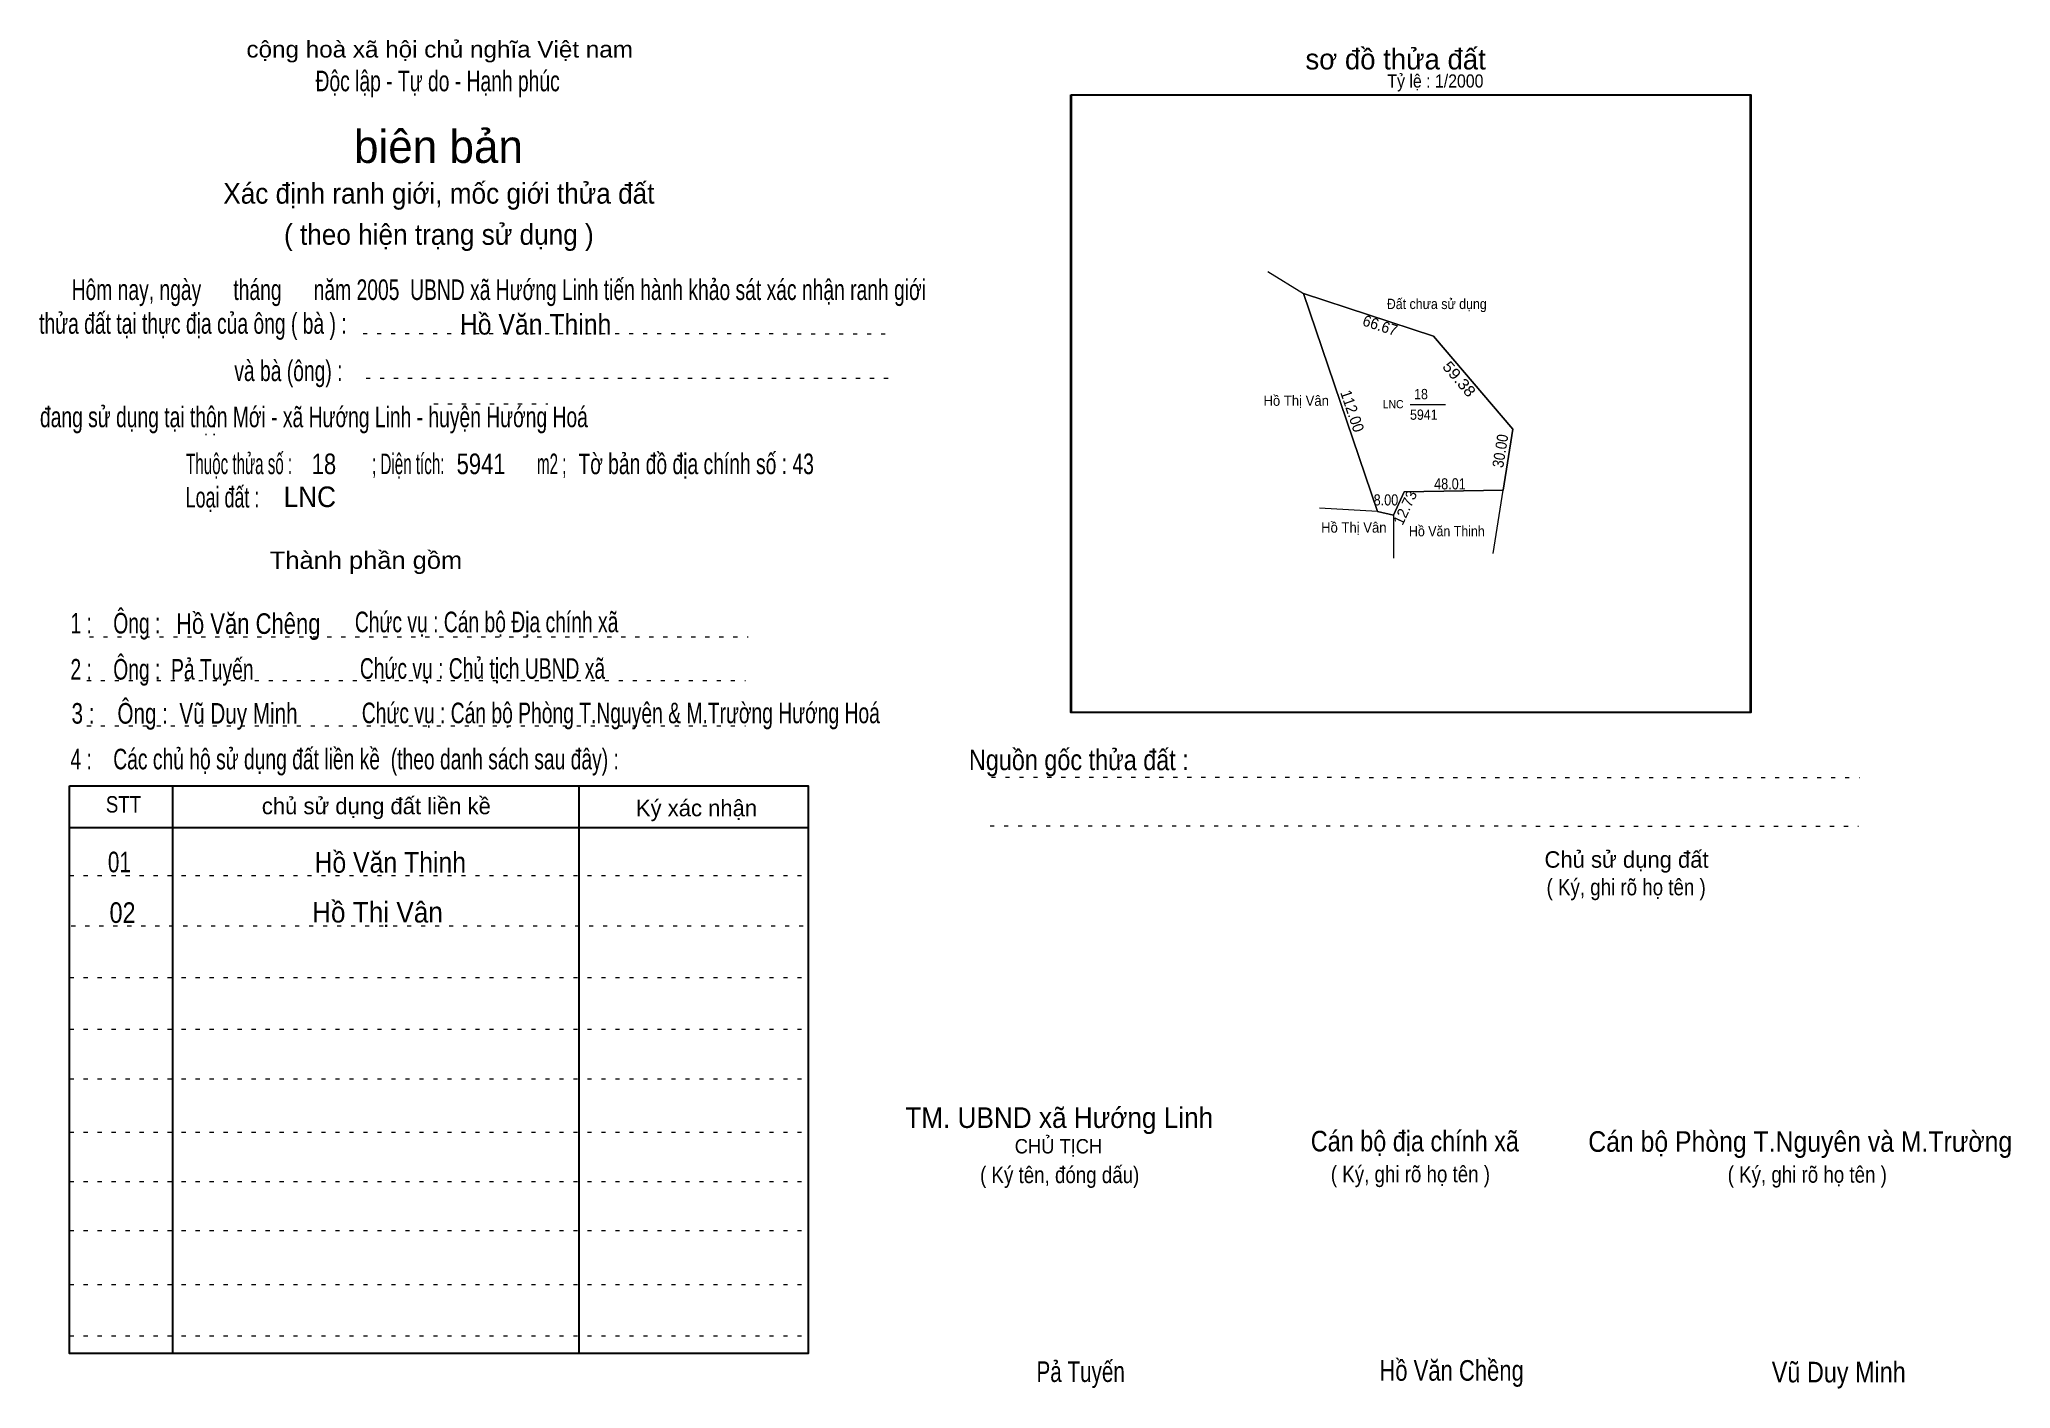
# Model space of a CAD drawing. Header units: centimetres. Extents: x -1.5 to 46.4, y -3.9 to 28.9.
import ezdxf
from ezdxf.enums import TextEntityAlignment as Align

# ---------------------------------------------------------------- set-up
doc = ezdxf.new("R2010")
doc.units = ezdxf.units.CM
doc.header["$LTSCALE"] = 0.2
doc.linetypes.add('DOTTED', pattern=[1.5, 0.3, -1.2])
for name, color, linetype in [('1', 7, 'Continuous'), ('16', 7, 'Continuous'), ('34', 7, 'Continuous'), ('51', 7, 'Continuous')]:
    doc.layers.add(name, color=color, linetype=linetype)
for name, color, linetype, lineweight in [('15', 7, 'Continuous', 13), ('2', 7, 'Continuous', 25), ('22', 7, 'Continuous', 13), ('5', 7, 'DOTTED', 13)]:
    doc.layers.add(name, color=color, linetype=linetype, lineweight=lineweight)

msp = doc.modelspace()

# ---------------------------------------------------------------- linework, layer by layer
at = {"layer": '15'}
msp.add_line((31.8, 20), (32.66, 20), dxfattribs=at)
at = {"layer": '2'}
msp.add_lwpolyline([(23.56, 27.52), (40.06, 27.52), (40.06, 12.52), (23.56, 12.52)], close=True, dxfattribs=at)
at = {"layer": '22'}
for p, q in [((28.35, 23.23), (29.21, 22.7)), ((31.01, 17.4), (29.21, 22.7)), ((33.82, 16.38), (34.06, 17.92)), ((31.4, 17.31), (31.4, 16.27))]:
    msp.add_line(p, q, dxfattribs=at)
msp.add_lwpolyline([(34.06, 17.92), (34.3, 19.4), (32.37, 21.66), (29.21, 22.7), (31.01, 17.4), (31.4, 17.31), (31.66, 17.88)], close=True, dxfattribs=at)
for points in [[(29.21, 22.7), (32.37, 21.66), (34.3, 19.4), (34.06, 17.92)], [(34.06, 17.92), (31.66, 17.88), (31.4, 17.31)], [(31.4, 17.31), (31.01, 17.4), (29.6, 17.48)]]:
    msp.add_lwpolyline(points, dxfattribs=at)
at = {"layer": '5'}
for p, q in [((6.37, 21.73), (19.21, 21.72)), ((6.44, 20.64), (19.25, 20.64)), ((8.09, 20.02), (10.86, 20.02)), ((-0.28, 14.36), (15.72, 14.36)), ((-0.34, 13.3), (15.66, 13.3)), ((-0.34, 12.2), (15.66, 12.2)), ((21.63, 10.95), (42.72, 10.94)), ((21.6, 9.77), (42.69, 9.76)), ((-0.76, 8.56), (17.18, 8.56)), ((-0.72, 7.34), (17.22, 7.34)), ((-0.76, 6.08), (17.18, 6.08)), ((-0.76, 4.83), (17.18, 4.83)), ((-0.76, 3.62), (17.18, 3.62)), ((-0.76, 2.33), (17.18, 2.33)), ((-0.76, 1.13), (17.18, 1.13)), ((-0.76, -0.06), (17.18, -0.06)), ((-0.76, -1.37), (17.18, -1.37)), ((-0.76, -2.62), (17.18, -2.62))]:
    msp.add_line(p, q, dxfattribs=at)
at = {"layer": '5', "linetype": 'Continuous', "lineweight": 25}
for p, q in [((1.74, 10.74), (1.74, -3.05)), ((11.61, 10.74), (11.61, -3.05)), ((-0.76, 9.73), (17.18, 9.73))]:
    msp.add_line(p, q, dxfattribs=at)
for points in [[(23.58, 27.52), (40.08, 27.52), (40.08, 12.52), (23.58, 12.52)], [(-0.76, 10.74), (17.18, 10.74), (17.18, -3.05), (-0.76, -3.05)]]:
    msp.add_lwpolyline(points, close=True, dxfattribs=at)

# ---------------------------------------------------------------- texts
at = {"layer": '1'}
for s, width, p in [('01', 0.75, (0.17, 8.64)), ('02', 0.85, (0.21, 7.41))]:
    msp.add_text(s, height=0.5, dxfattribs=dict(at, width=width)).set_placement(p)
at = {"layer": '15', "width": 0.9}
for s, p in [('18', (31.9, 20.13)), ('5941', (31.8, 19.63))]:
    msp.add_text(s, height=0.25, dxfattribs=at).set_placement(p)
at = {"layer": '16'}
for s, width, p in [('Đất chưa sử dụng', 0.9, (32.45, 22.32)), ('Hồ Thị Vân', 0.95, (29.035, 19.97)), ('Hồ Thị Vân', 0.95, (30.435, 16.89)), ('Hồ Văn Thinh', 0.9, (32.695, 16.8))]:
    msp.add_text(s, height=0.25, dxfattribs=dict(at, width=width)).set_placement(p, align=Align.CENTER)
for s, width, p in [('Hồ Văn Thinh', 0.9, (8.72, 21.7)), ('Hồ Văn Thinh', 0.9, (5.19, 8.63)), ('Hồ Thị Vân', 0.95, (5.13, 7.42))]:
    msp.add_text(s, height=0.5, dxfattribs=dict(at, width=width)).set_placement(p)
at = {"layer": '22', "width": 0.95}
msp.add_text('LNC', height=0.2, dxfattribs=at).set_placement((31.39, 19.91), align=Align.CENTER)
at = {"layer": '34'}
for s, height, width, p in [(': : ', 0.32, 0.85, (2.5, 19.25)), ('18', 0.5, 0.8, (5.12, 18.31)), ('5941', 0.5, 0.8, (8.64, 18.31)), ('LNC', 0.5, 0.95, (4.44, 17.51))]:
    msp.add_text(s, height=height, dxfattribs=dict(at, width=width)).set_placement(p)
at = {"layer": '5'}
for s, height, width, p in [('cộng hoà xã hội chủ nghĩa Việt nam', 0.4, 1.1, (8.23, 28.43)), ('Độc lập - Tự do - Hạnh phúc', 0.5, 0.7, (8.18, 27.61)), ('Xác định ranh giới, mốc giới thửa đất', 0.5, 0.95, (8.21, 24.88)), ('( theo hiện trạng sử dụng )', 0.5, 0.95, (8.21, 23.88)), ('Thành phần gồm', 0.42, 1.1, (6.44, 16.01)), ('Hồ Văn Chêng', 0.5, 0.8, (3.58, 14.43)), ('Chức vụ : Cán bộ Địa chính xã', 0.5, 0.7, (9.37, 14.47)), ('Chức vụ : Chủ tịch UBND xã', 0.5, 0.7, (9.27, 13.34)), ('Chức vụ : Cán bộ Phòng T.Nguyên & M.Trường Hướng Hoá', 0.5, 0.7, (12.63, 12.26)), ('    Nguồn gốc thửa đất :', 0.5, 0.85, (23.44, 11.12)), ('( Ký, ghi rõ họ tên )', 0.4, 0.85, (37.05, 8.08)), ('CHỦ TỊCH', 0.35, 0.95, (23.26, 1.81)), ('( Ký tên, đóng dấu)', 0.4, 0.85, (23.29, 1.09)), ('( Ký, ghi rõ họ tên )', 0.4, 0.85, (31.81, 1.11)), ('( Ký, ghi rõ họ tên )', 0.4, 0.85, (41.45, 1.1)), ('Pả Tuyến', 0.5, 0.75, (23.8, -3.74)), ('Hồ Văn Chềng', 0.5, 0.8, (32.81, -3.71)), ('Vũ Duy Minh', 0.5, 0.85, (42.215, -3.75))]:
    msp.add_text(s, height=height, dxfattribs=dict(at, width=width)).set_placement(p, align=Align.CENTER)
msp.add_text('sơ đồ thửa đất', height=0.5, dxfattribs=at).set_placement((29.26, 28.14))
for s, height, p in [('biên bản', 0.8, (8.2, 25.87)), ('      chủ sử dụng đất liền kề', 0.4, (6.245, 10.05)), ('   Ký xác nhận', 0.4, (14.245, 10)), ('Chủ sử dụng đất', 0.4, (37.06, 8.75))]:
    msp.add_text(s, height=height, dxfattribs=at).set_placement(p, align=Align.CENTER)
for s, height, width, p in [('   Hôm nay, ngày      tháng      năm 2005  UBND xã Hướng Linh tiến hành khảo sát xác nhận ranh giới ', 0.5, 0.7, (-1.1, 22.54)), ('thửa đất tại thực địa của ông ( bà ) :                                       ', 0.5, 0.7, (-1.5, 21.72)), ('                                     và bà (ông) :', 0.5, 0.7, (-1.57, 20.57)), (' đang sử dụng tại thôn Mới - xã Hướng Linh - huyện Hướng Hoá', 0.5, 0.7, (-1.61, 19.45)), ('Thuộc thửa số :                   ; Diện tích:                      m2 ;                                            ', 0.5, 0.55, (2.07, 18.31)), ('Tờ bản đồ địa chính số : 43', 0.5, 0.7, (11.6, 18.31)), ('Loại đất :  ', 0.5, 0.65, (2.06, 17.5)), ('    1 :    Ông :                                                        ', 0.5, 0.7, (-1.26, 14.44)), ('    2 :    Ông :  Pả Tuyến', 0.5, 0.7, (-1.26, 13.32)), ('    3 :    Ông :  Vũ Duy Minh', 0.5, 0.75, (-1.27, 12.25)), ('    4 :    Các chủ hộ sử dụng đất liền kề  (theo danh sách sau đây) :', 0.5, 0.7, (-1.26, 11.14)), ('STT', 0.4, 0.85, (0.12, 10.09)), ('TM. UBND xã Hướng Linh', 0.5, 0.95, (19.54, 2.43)), ('Cán bộ địa chính xã  ', 0.5, 0.85, (29.39, 1.86)), ('Cán bộ Phòng T.Nguyên và M.Trường', 0.5, 0.9, (36.13, 1.85))]:
    msp.add_text(s, height=height, dxfattribs=dict(at, width=width)).set_placement(p)
at = {"layer": '51', "width": 0.9}
msp.add_text('Tỷ lệ : 1/2000', height=0.32, dxfattribs=at).set_placement((31.25, 27.7))
at = {"layer": '51'}
for s, height, rotation, width, p in [('66.67', 0.27, 341.723, 0.95, (31.0327, 21.7937)), ('59.38', 0.2699, 310.554, 1.1, (32.8914, 20.5328)), ('112.00', 0.2699, 288.797, 0.95, (30.2707, 19.7985)), ('30.00', 0.2699, 80.908, 0.9, (34.1262, 18.8537))]:
    msp.add_text(s, height=height, rotation=rotation, dxfattribs=dict(at, width=width)).set_placement(p, align=Align.CENTER)
at = {"layer": '51', "width": 0.85}
for s, p in [('48.01', (32.77, 17.94)), ('8.00', (31.215, 17.55))]:
    msp.add_text(s, height=0.27, dxfattribs=at).set_placement(p, align=Align.CENTER)
at = {"layer": '51'}
msp.add_text('12.73', height=0.2599, rotation=65.247, dxfattribs=at).set_placement((31.8001, 17.4406), align=Align.CENTER)

doc.saveas('drawing.dxf')
